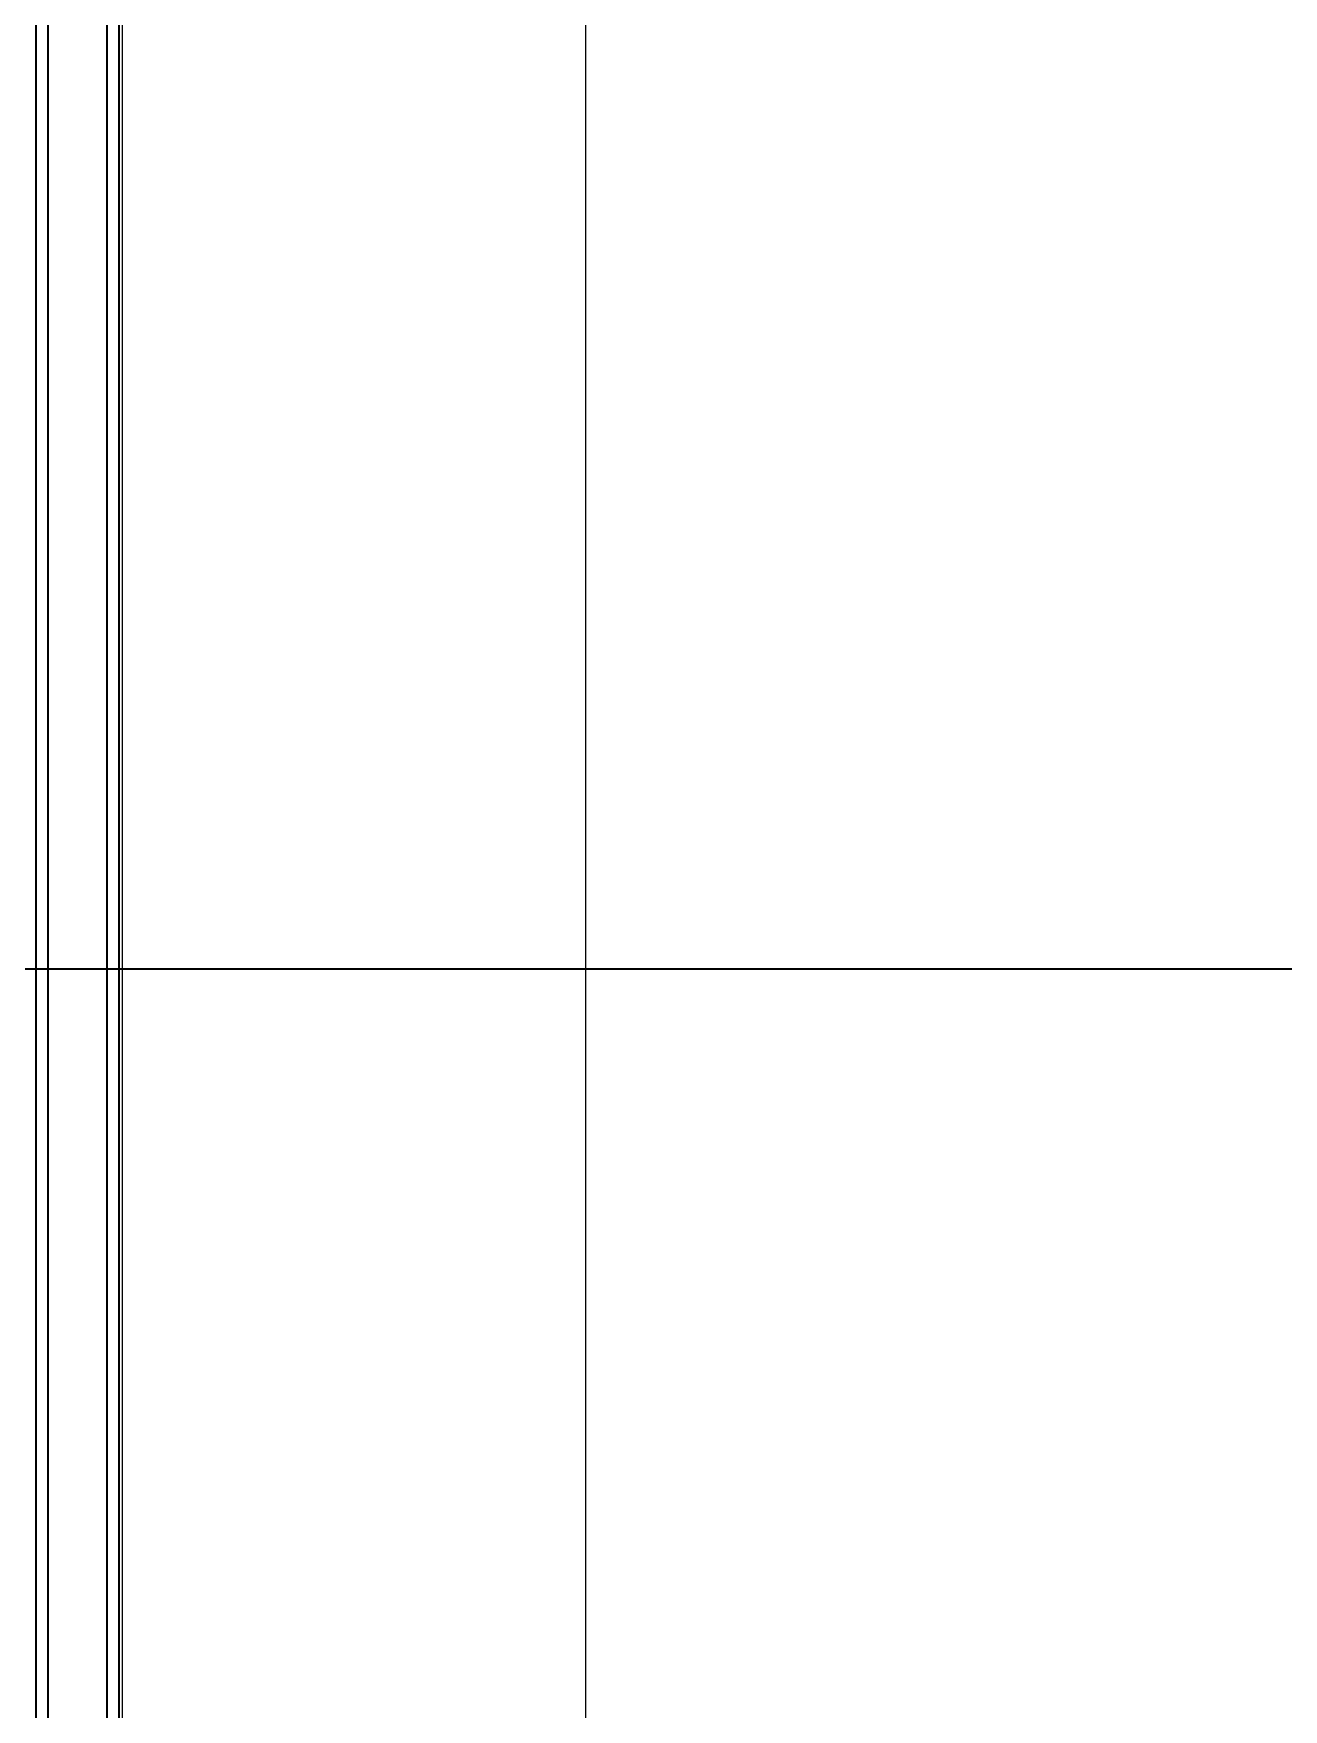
# Model space of a CAD drawing. Header units: millimetres. Extents: x 101 to 3000, y 150 to 4305.
# Drawn here: x 1120.5 to 1173.6, y 2843.7 to 2914.9 of the extents above; entities that cross this region are included whole.
import ezdxf

# ---------------------------------------------------------------- set-up
doc = ezdxf.new("R2010")
doc.units = ezdxf.units.MM
doc.header["$LTSCALE"] = 15
for name, color, linetype, lineweight in [('_Sichtbarkanten', 7, 'Continuous', 25), ('Schnittlinie (ISO)', 7, 'Continuous', 35), ('Sichtbar schmal (ISO)', 7, 'Continuous', 35)]:
    doc.layers.add(name, color=color, linetype=linetype, lineweight=lineweight)

# ---------------------------------------------------------------- blocks, each defined once
blk = doc.blocks.new('2DTransSchnitt0')
at = {"layer": 'Schnittlinie (ISO)', "linetype": 'Continuous'}
blk.add_line((64.9684, 191.6764), (153.7276, 191.6764), dxfattribs=at)

msp = doc.modelspace()

# ---------------------------------------------------------------- linework, layer by layer
at = {"layer": '_Sichtbarkanten'}
for p, q in [((1143.925, 3475.146), (1143.925, 2275.146)), ((1124.225, 3421.946), (1124.225, 2328.346))]:
    msp.add_line(p, q, dxfattribs=at)
at = {"layer": 'Sichtbar schmal (ISO)'}
for p, q in [((1120.567, 2327.155), (1120.567, 3423.138)), ((1121.066, 3423.138), (1121.066, 2327.155)), ((1123.584, 2327.137), (1123.584, 3423.156)), ((1124.084, 3423.156), (1124.084, 2327.137))]:
    msp.add_line(p, q, dxfattribs=at)

# ---------------------------------------------------------------- block references
at = {"layer": 'Schnittlinie (ISO)', "xscale": 15, "yscale": 15, "zscale": 15}
msp.add_blockref('2DTransSchnitt0', (0, 0), dxfattribs=at)

doc.saveas('drawing.dxf')
